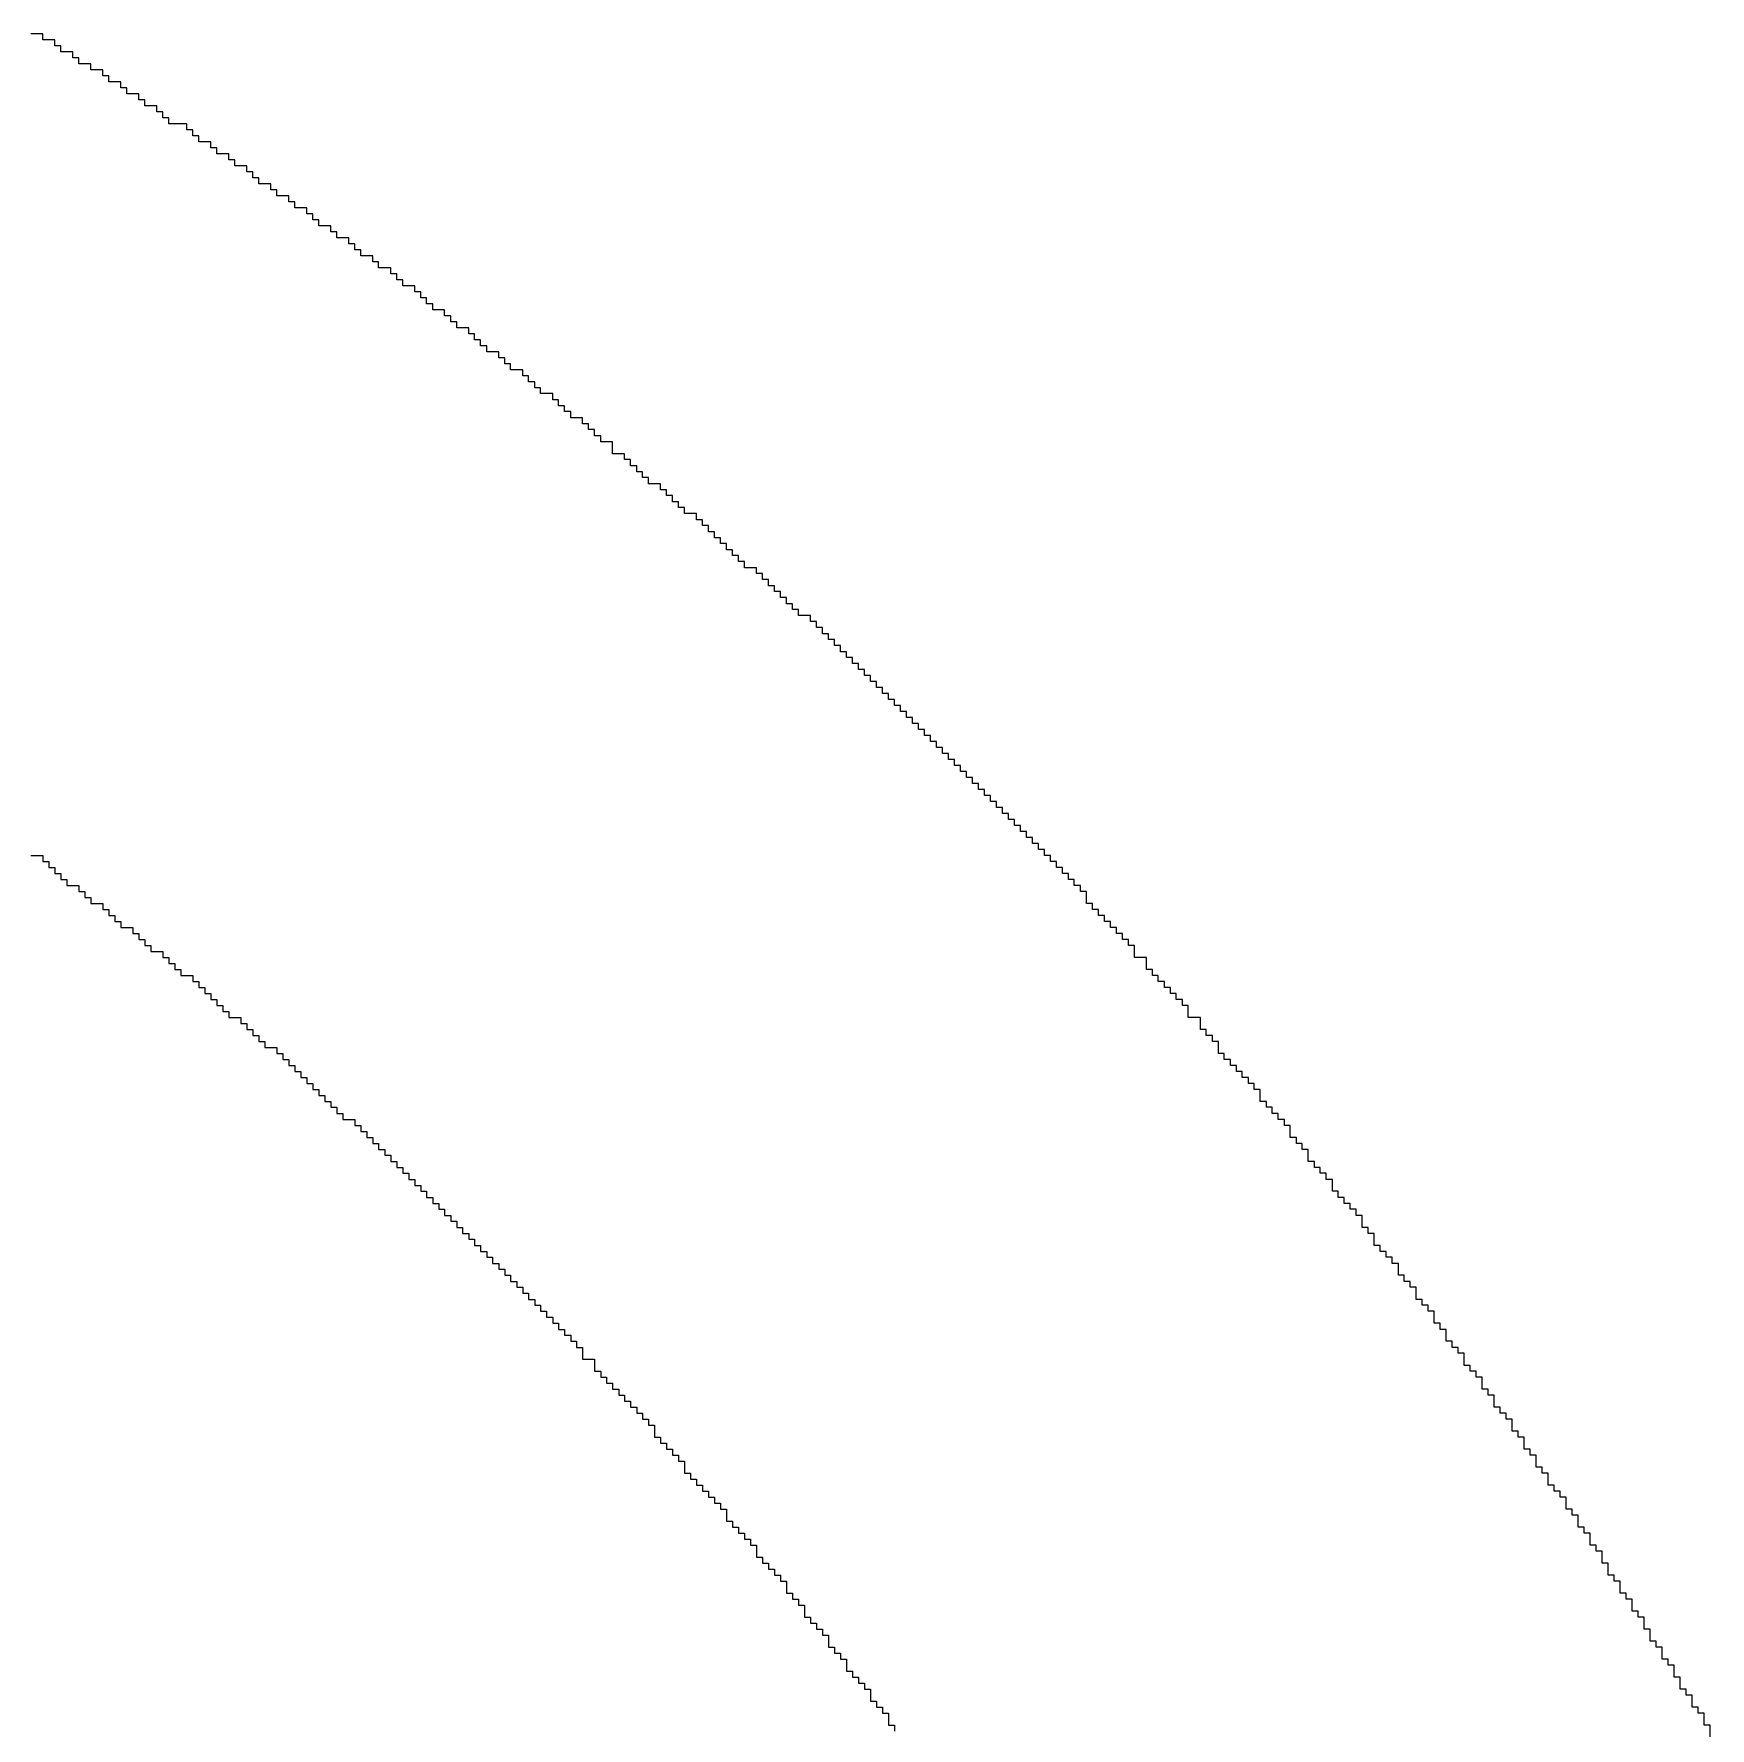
# Model space of a CAD drawing. Header units: millimetres. Extents: x -3.3 to 49.3, y -30.5 to 0.
# Drawn here: x 42.749 to 43.773, y -21.536 to -20.501 of the extents above; entities that cross this region are included whole.
import ezdxf

# ---------------------------------------------------------------- set-up
doc = ezdxf.new("R2010")
doc.units = ezdxf.units.MM
doc.layers.add('TopOverlay', color=2, linetype='Continuous')

msp = doc.modelspace()

# ---------------------------------------------------------------- linework, layer by layer
at = {"layer": 'TopOverlay'}
for p, q in [((42.7542, -20.5015), (42.7469, -20.5015)), ((42.7542, -20.5051), (42.7542, -20.5015)), ((42.7615, -20.5051), (42.7542, -20.5051)), ((42.7615, -20.5088), (42.7615, -20.5051)), ((42.7652, -20.5088), (42.7615, -20.5088)), ((42.7652, -20.5125), (42.7652, -20.5088)), ((42.7725, -20.5125), (42.7652, -20.5125)), ((42.7725, -20.5161), (42.7725, -20.5125)), ((42.7762, -20.5161), (42.7725, -20.5161)), ((42.7762, -20.5198), (42.7762, -20.5161)), ((42.7835, -20.5198), (42.7762, -20.5198)), ((42.7835, -20.5234), (42.7835, -20.5198)), ((42.7908, -20.5234), (42.7835, -20.5234)), ((42.7908, -20.5271), (42.7908, -20.5234)), ((42.7945, -20.5271), (42.7908, -20.5271)), ((42.7945, -20.5308), (42.7945, -20.5271)), ((42.8018, -20.5308), (42.7945, -20.5308)), ((42.8018, -20.5344), (42.8018, -20.5308)), ((42.8055, -20.5344), (42.8018, -20.5344)), ((42.8055, -20.5381), (42.8055, -20.5344)), ((42.8128, -20.5381), (42.8055, -20.5381)), ((42.8128, -20.5418), (42.8128, -20.5381)), ((42.8165, -20.5418), (42.8128, -20.5418)), ((42.8165, -20.5454), (42.8165, -20.5418)), ((42.8238, -20.5454), (42.8165, -20.5454)), ((42.8238, -20.5491), (42.8238, -20.5454)), ((42.8275, -20.5491), (42.8238, -20.5491)), ((42.8275, -20.5527), (42.8275, -20.5491)), ((42.8311, -20.5527), (42.8275, -20.5527)), ((42.8311, -20.5564), (42.8311, -20.5527)), ((42.8421, -20.5564), (42.8311, -20.5564)), ((42.8421, -20.5601), (42.8421, -20.5564)), ((42.8458, -20.5601), (42.8421, -20.5601)), ((42.8458, -20.5637), (42.8458, -20.5601)), ((42.8494, -20.5637), (42.8458, -20.5637)), ((42.8494, -20.5674), (42.8494, -20.5637)), ((42.8568, -20.5674), (42.8494, -20.5674)), ((42.8568, -20.5711), (42.8568, -20.5674)), ((42.8604, -20.5711), (42.8568, -20.5711)), ((42.8604, -20.5747), (42.8604, -20.5711)), ((42.8678, -20.5747), (42.8604, -20.5747)), ((42.8678, -20.5784), (42.8678, -20.5747)), ((42.8714, -20.5784), (42.8678, -20.5784)), ((42.8714, -20.5821), (42.8714, -20.5784)), ((42.8788, -20.5821), (42.8714, -20.5821)), ((42.8788, -20.5857), (42.8788, -20.5821)), ((42.8824, -20.5857), (42.8788, -20.5857)), ((42.8824, -20.5894), (42.8824, -20.5857)), ((42.8861, -20.5894), (42.8824, -20.5894)), ((42.8861, -20.593), (42.8861, -20.5894)), ((42.8934, -20.593), (42.8861, -20.593)), ((42.8934, -20.5967), (42.8934, -20.593)), ((42.8971, -20.5967), (42.8934, -20.5967)), ((42.8971, -20.6004), (42.8971, -20.5967)), ((42.9044, -20.6004), (42.8971, -20.6004)), ((42.9044, -20.604), (42.9044, -20.6004)), ((42.9081, -20.604), (42.9044, -20.604)), ((42.9081, -20.6077), (42.9081, -20.604)), ((42.9154, -20.6077), (42.9081, -20.6077)), ((42.9154, -20.6114), (42.9154, -20.6077)), ((42.919, -20.6114), (42.9154, -20.6114)), ((42.919, -20.615), (42.919, -20.6114)), ((42.9227, -20.615), (42.919, -20.615)), ((42.9227, -20.6187), (42.9227, -20.615)), ((42.93, -20.6187), (42.9227, -20.6187)), ((42.93, -20.6223), (42.93, -20.6187)), ((42.9337, -20.6223), (42.93, -20.6223)), ((42.9337, -20.626), (42.9337, -20.6223)), ((42.941, -20.626), (42.9337, -20.626)), ((42.941, -20.6297), (42.941, -20.626)), ((42.9447, -20.6297), (42.941, -20.6297)), ((42.9447, -20.6333), (42.9447, -20.6297)), ((42.9484, -20.6333), (42.9447, -20.6333)), ((42.9484, -20.637), (42.9484, -20.6333)), ((42.9557, -20.637), (42.9484, -20.637)), ((42.9557, -20.6407), (42.9557, -20.637)), ((42.9593, -20.6407), (42.9557, -20.6407)), ((42.9593, -20.6443), (42.9593, -20.6407)), ((42.9667, -20.6443), (42.9593, -20.6443)), ((42.9667, -20.648), (42.9667, -20.6443)), ((42.9703, -20.648), (42.9667, -20.648)), ((42.9703, -20.6516), (42.9703, -20.648)), ((42.974, -20.6516), (42.9703, -20.6516)), ((42.974, -20.6553), (42.974, -20.6516)), ((42.9813, -20.6553), (42.974, -20.6553)), ((42.9813, -20.659), (42.9813, -20.6553)), ((42.985, -20.659), (42.9813, -20.659)), ((42.985, -20.6626), (42.985, -20.659)), ((42.9886, -20.6626), (42.985, -20.6626)), ((42.9886, -20.6663), (42.9886, -20.6626)), ((42.9923, -20.6663), (42.9886, -20.6663)), ((42.9923, -20.67), (42.9923, -20.6663)), ((42.9996, -20.67), (42.9923, -20.67)), ((42.9996, -20.6736), (42.9996, -20.67)), ((43.0033, -20.6736), (42.9996, -20.6736)), ((43.0033, -20.6773), (43.0033, -20.6736)), ((43.007, -20.6773), (43.0033, -20.6773)), ((43.007, -20.681), (43.007, -20.6773)), ((43.0143, -20.681), (43.007, -20.681)), ((43.0143, -20.6846), (43.0143, -20.681)), ((43.0179, -20.6846), (43.0143, -20.6846)), ((43.0179, -20.6883), (43.0179, -20.6846)), ((43.0216, -20.6883), (43.0179, -20.6883)), ((43.0216, -20.6919), (43.0216, -20.6883)), ((43.0253, -20.6919), (43.0216, -20.6919)), ((43.0253, -20.6956), (43.0253, -20.6919)), ((43.0326, -20.6956), (43.0253, -20.6956)), ((43.0326, -20.6993), (43.0326, -20.6956)), ((43.0363, -20.6993), (43.0326, -20.6993)), ((43.0363, -20.7029), (43.0363, -20.6993)), ((43.0399, -20.7029), (43.0363, -20.7029)), ((43.0399, -20.7066), (43.0399, -20.7029)), ((43.0473, -20.7066), (43.0399, -20.7066)), ((43.0473, -20.7103), (43.0473, -20.7066)), ((43.0509, -20.7103), (43.0473, -20.7103)), ((43.0509, -20.7139), (43.0509, -20.7103)), ((43.0546, -20.7139), (43.0509, -20.7139)), ((43.0546, -20.7176), (43.0546, -20.7139)), ((43.0582, -20.7176), (43.0546, -20.7176)), ((43.0582, -20.7212), (43.0582, -20.7176)), ((43.0656, -20.7212), (43.0582, -20.7212)), ((43.0656, -20.7249), (43.0656, -20.7212)), ((43.0692, -20.7249), (43.0656, -20.7249)), ((43.0692, -20.7286), (43.0692, -20.7249)), ((43.0729, -20.7286), (43.0692, -20.7286)), ((43.0729, -20.7322), (43.0729, -20.7286)), ((43.0766, -20.7322), (43.0729, -20.7322)), ((43.0766, -20.7359), (43.0766, -20.7322)), ((43.0839, -20.7359), (43.0766, -20.7359)), ((43.0839, -20.7396), (43.0839, -20.7359)), ((43.0875, -20.7396), (43.0839, -20.7396)), ((43.0875, -20.7432), (43.0875, -20.7396)), ((43.0912, -20.7432), (43.0875, -20.7432)), ((43.0912, -20.7469), (43.0912, -20.7432)), ((43.0949, -20.7469), (43.0912, -20.7469)), ((43.0949, -20.7506), (43.0949, -20.7469)), ((43.1022, -20.7506), (43.0949, -20.7506)), ((43.1022, -20.7579), (43.1022, -20.7506)), ((43.1095, -20.7579), (43.1022, -20.7579)), ((43.1095, -20.7615), (43.1095, -20.7579)), ((43.1132, -20.7615), (43.1095, -20.7615)), ((43.1132, -20.7652), (43.1132, -20.7615)), ((43.1169, -20.7652), (43.1132, -20.7652)), ((43.1169, -20.7689), (43.1169, -20.7652)), ((43.1205, -20.7689), (43.1169, -20.7689)), ((43.1205, -20.7725), (43.1205, -20.7689)), ((43.1242, -20.7725), (43.1205, -20.7725)), ((43.1242, -20.7762), (43.1242, -20.7725)), ((43.1315, -20.7762), (43.1242, -20.7762)), ((43.1315, -20.7799), (43.1315, -20.7762)), ((43.1352, -20.7799), (43.1315, -20.7799)), ((43.1352, -20.7835), (43.1352, -20.7799)), ((43.1388, -20.7835), (43.1352, -20.7835)), ((43.1388, -20.7872), (43.1388, -20.7835)), ((43.1425, -20.7872), (43.1388, -20.7872)), ((43.1425, -20.7908), (43.1425, -20.7872)), ((43.1462, -20.7908), (43.1425, -20.7908)), ((43.1462, -20.7945), (43.1462, -20.7908)), ((43.1535, -20.7945), (43.1462, -20.7945)), ((43.1535, -20.7982), (43.1535, -20.7945)), ((43.1571, -20.7982), (43.1535, -20.7982)), ((43.1571, -20.8018), (43.1571, -20.7982)), ((43.1608, -20.8018), (43.1571, -20.8018)), ((43.1608, -20.8055), (43.1608, -20.8018)), ((43.1645, -20.8055), (43.1608, -20.8055)), ((43.1645, -20.8092), (43.1645, -20.8055)), ((43.1681, -20.8092), (43.1645, -20.8092)), ((43.1681, -20.8128), (43.1681, -20.8092)), ((43.1718, -20.8128), (43.1681, -20.8128)), ((43.1718, -20.8165), (43.1718, -20.8128)), ((43.1755, -20.8165), (43.1718, -20.8165)), ((43.1755, -20.8201), (43.1755, -20.8165)), ((43.1791, -20.8201), (43.1755, -20.8201)), ((43.1791, -20.8238), (43.1791, -20.8201)), ((43.1828, -20.8238), (43.1791, -20.8238)), ((43.1828, -20.8275), (43.1828, -20.8238)), ((43.1901, -20.8275), (43.1828, -20.8275)), ((43.1901, -20.8311), (43.1901, -20.8275)), ((43.1938, -20.8311), (43.1901, -20.8311)), ((43.1938, -20.8348), (43.1938, -20.8311)), ((43.1974, -20.8348), (43.1938, -20.8348)), ((43.1974, -20.8385), (43.1974, -20.8348)), ((43.2011, -20.8385), (43.1974, -20.8385)), ((43.2011, -20.8421), (43.2011, -20.8385)), ((43.2048, -20.8421), (43.2011, -20.8421)), ((43.2048, -20.8458), (43.2048, -20.8421)), ((43.2084, -20.8458), (43.2048, -20.8458)), ((43.2084, -20.8495), (43.2084, -20.8458)), ((43.2121, -20.8495), (43.2084, -20.8495)), ((43.2121, -20.8531), (43.2121, -20.8495)), ((43.2158, -20.8531), (43.2121, -20.8531)), ((43.2158, -20.8568), (43.2158, -20.8531)), ((43.2231, -20.8568), (43.2158, -20.8568)), ((43.2231, -20.8604), (43.2231, -20.8568)), ((43.2267, -20.8604), (43.2231, -20.8604)), ((43.2267, -20.8641), (43.2267, -20.8604)), ((43.2304, -20.8641), (43.2267, -20.8641)), ((43.2304, -20.8678), (43.2304, -20.8641)), ((43.2341, -20.8678), (43.2304, -20.8678)), ((43.2341, -20.8714), (43.2341, -20.8678)), ((43.2377, -20.8714), (43.2341, -20.8714)), ((43.2377, -20.8751), (43.2377, -20.8714)), ((43.2414, -20.8751), (43.2377, -20.8751)), ((43.2414, -20.8788), (43.2414, -20.8751)), ((43.2451, -20.8788), (43.2414, -20.8788)), ((43.2451, -20.8824), (43.2451, -20.8788)), ((43.2487, -20.8824), (43.2451, -20.8824)), ((43.2487, -20.8861), (43.2487, -20.8824)), ((43.2524, -20.8861), (43.2487, -20.8861)), ((43.2524, -20.8897), (43.2524, -20.8861)), ((43.256, -20.8897), (43.2524, -20.8897)), ((43.256, -20.8934), (43.256, -20.8897)), ((43.2597, -20.8934), (43.256, -20.8934)), ((43.2597, -20.8971), (43.2597, -20.8934)), ((43.2634, -20.8971), (43.2597, -20.8971)), ((43.2634, -20.9007), (43.2634, -20.8971)), ((43.267, -20.9007), (43.2634, -20.9007)), ((43.267, -20.9044), (43.267, -20.9007)), ((43.2707, -20.9044), (43.267, -20.9044)), ((43.2707, -20.9081), (43.2707, -20.9044)), ((43.2744, -20.9081), (43.2707, -20.9081)), ((43.2744, -20.9117), (43.2744, -20.9081)), ((43.278, -20.9117), (43.2744, -20.9117)), ((43.278, -20.9154), (43.278, -20.9117)), ((43.2817, -20.9154), (43.278, -20.9154)), ((43.2817, -20.919), (43.2817, -20.9154)), ((43.2853, -20.919), (43.2817, -20.919)), ((43.2853, -20.9227), (43.2853, -20.919)), ((43.289, -20.9227), (43.2853, -20.9227)), ((43.289, -20.9264), (43.289, -20.9227)), ((43.2927, -20.9264), (43.289, -20.9264)), ((43.2927, -20.93), (43.2927, -20.9264)), ((43.2963, -20.93), (43.2927, -20.93)), ((43.2963, -20.9337), (43.2963, -20.93)), ((43.3, -20.9337), (43.2963, -20.9337)), ((43.3, -20.9374), (43.3, -20.9337)), ((43.3037, -20.9374), (43.3, -20.9374)), ((43.3037, -20.941), (43.3037, -20.9374)), ((43.3073, -20.941), (43.3037, -20.941)), ((43.3073, -20.9447), (43.3073, -20.941)), ((43.311, -20.9447), (43.3073, -20.9447)), ((43.311, -20.9484), (43.311, -20.9447)), ((43.3147, -20.9484), (43.311, -20.9484)), ((43.3147, -20.952), (43.3147, -20.9484)), ((43.3183, -20.952), (43.3147, -20.952)), ((43.3183, -20.9557), (43.3183, -20.952)), ((43.322, -20.9557), (43.3183, -20.9557)), ((43.322, -20.9593), (43.322, -20.9557)), ((43.3256, -20.9593), (43.322, -20.9593)), ((43.3256, -20.963), (43.3256, -20.9593)), ((43.3293, -20.963), (43.3256, -20.963)), ((43.3293, -20.9667), (43.3293, -20.963)), ((43.333, -20.9667), (43.3293, -20.9667)), ((43.333, -20.9703), (43.333, -20.9667)), ((43.3366, -20.9703), (43.333, -20.9703)), ((43.3366, -20.974), (43.3366, -20.9703)), ((43.3403, -20.974), (43.3366, -20.974)), ((43.3403, -20.9777), (43.3403, -20.974)), ((43.344, -20.9777), (43.3403, -20.9777)), ((43.344, -20.9813), (43.344, -20.9777)), ((43.3476, -20.9813), (43.344, -20.9813)), ((43.3476, -20.985), (43.3476, -20.9813)), ((43.3513, -20.985), (43.3476, -20.985)), ((43.3513, -20.9886), (43.3513, -20.985)), ((43.3549, -20.9886), (43.3513, -20.9886)), ((43.3549, -20.9923), (43.3549, -20.9886)), ((43.3586, -20.9923), (43.3549, -20.9923)), ((43.3586, -20.996), (43.3586, -20.9923)), ((43.3623, -20.996), (43.3586, -20.996)), ((43.3623, -20.9996), (43.3623, -20.996)), ((42.7469, -21.0033), (42.7542, -21.0033)), ((42.7542, -21.0033), (42.7542, -21.007)), ((43.3659, -20.9996), (43.3623, -20.9996)), ((43.3659, -21.0033), (43.3659, -20.9996)), ((43.3696, -21.0033), (43.3659, -21.0033)), ((43.3696, -21.007), (43.3696, -21.0033)), ((42.7542, -21.007), (42.7579, -21.007)), ((42.7579, -21.007), (42.7579, -21.0106)), ((42.7579, -21.0106), (42.7615, -21.0106)), ((42.7615, -21.0106), (42.7615, -21.0143)), ((42.7615, -21.0143), (42.7652, -21.0143)), ((42.7652, -21.0143), (42.7652, -21.0179)), ((43.3733, -21.007), (43.3696, -21.007)), ((43.3733, -21.0106), (43.3733, -21.007)), ((43.3769, -21.0106), (43.3733, -21.0106)), ((43.3769, -21.0143), (43.3769, -21.0106)), ((43.3806, -21.0143), (43.3769, -21.0143)), ((43.3806, -21.0179), (43.3806, -21.0143)), ((42.7652, -21.0179), (42.7689, -21.0179)), ((42.7689, -21.0179), (42.7689, -21.0216)), ((42.7689, -21.0216), (42.7762, -21.0216)), ((42.7762, -21.0216), (42.7762, -21.0253)), ((42.7762, -21.0253), (42.7799, -21.0253)), ((42.7799, -21.0253), (42.7799, -21.0289)), ((43.3842, -21.0179), (43.3806, -21.0179)), ((43.3842, -21.0216), (43.3842, -21.0179)), ((43.3879, -21.0216), (43.3842, -21.0216)), ((43.3879, -21.0253), (43.3879, -21.0216)), ((43.3916, -21.0253), (43.3879, -21.0253)), ((43.3916, -21.0326), (43.3916, -21.0253)), ((42.7799, -21.0289), (42.7835, -21.0289)), ((42.7835, -21.0289), (42.7835, -21.0326)), ((42.7835, -21.0326), (42.7908, -21.0326)), ((42.7908, -21.0326), (42.7908, -21.0363)), ((42.7908, -21.0363), (42.7945, -21.0363)), ((42.7945, -21.0363), (42.7945, -21.0399)), ((43.3952, -21.0326), (43.3916, -21.0326)), ((43.3952, -21.0363), (43.3952, -21.0326)), ((43.3989, -21.0363), (43.3952, -21.0363)), ((43.3989, -21.0399), (43.3989, -21.0363)), ((42.7945, -21.0399), (42.7982, -21.0399)), ((42.7982, -21.0399), (42.7982, -21.0436)), ((42.7982, -21.0436), (42.8018, -21.0436)), ((42.8018, -21.0436), (42.8018, -21.0473)), ((42.8018, -21.0473), (42.8092, -21.0473)), ((42.8092, -21.0473), (42.8092, -21.0509)), ((43.4026, -21.0399), (43.3989, -21.0399)), ((43.4026, -21.0436), (43.4026, -21.0399)), ((43.4062, -21.0436), (43.4026, -21.0436)), ((43.4062, -21.0473), (43.4062, -21.0436)), ((43.4099, -21.0473), (43.4062, -21.0473)), ((43.4099, -21.0509), (43.4099, -21.0473)), ((42.8092, -21.0509), (42.8128, -21.0509)), ((42.8128, -21.0509), (42.8128, -21.0546)), ((42.8128, -21.0546), (42.8165, -21.0546)), ((42.8165, -21.0546), (42.8165, -21.0582)), ((43.4136, -21.0509), (43.4099, -21.0509)), ((43.4136, -21.0546), (43.4136, -21.0509)), ((43.4172, -21.0546), (43.4136, -21.0546)), ((43.4172, -21.0582), (43.4172, -21.0546)), ((42.8165, -21.0582), (42.8201, -21.0582)), ((42.8201, -21.0582), (42.8201, -21.0619)), ((42.8201, -21.0619), (42.8275, -21.0619)), ((42.8275, -21.0619), (42.8275, -21.0656)), ((42.8275, -21.0656), (42.8311, -21.0656)), ((42.8311, -21.0656), (42.8311, -21.0692)), ((43.4209, -21.0582), (43.4172, -21.0582)), ((43.4209, -21.0656), (43.4209, -21.0582)), ((43.4282, -21.0656), (43.4209, -21.0656)), ((43.4282, -21.0729), (43.4282, -21.0656)), ((42.8311, -21.0692), (42.8348, -21.0692)), ((42.8348, -21.0692), (42.8348, -21.0729)), ((42.8348, -21.0729), (42.8385, -21.0729)), ((42.8385, -21.0729), (42.8385, -21.0766)), ((42.8385, -21.0766), (42.8458, -21.0766)), ((42.8458, -21.0766), (42.8458, -21.0802)), ((43.4319, -21.0729), (43.4282, -21.0729)), ((43.4319, -21.0766), (43.4319, -21.0729)), ((43.4355, -21.0766), (43.4319, -21.0766)), ((43.4355, -21.0802), (43.4355, -21.0766)), ((42.8458, -21.0802), (42.8494, -21.0802)), ((42.8494, -21.0802), (42.8494, -21.0839)), ((42.8494, -21.0839), (42.8531, -21.0839)), ((42.8531, -21.0839), (42.8531, -21.0875)), ((42.8531, -21.0875), (42.8568, -21.0875)), ((42.8568, -21.0875), (42.8568, -21.0912)), ((43.4392, -21.0802), (43.4355, -21.0802)), ((43.4392, -21.0839), (43.4392, -21.0802)), ((43.4429, -21.0839), (43.4392, -21.0839)), ((43.4429, -21.0875), (43.4429, -21.0839)), ((43.4465, -21.0875), (43.4429, -21.0875)), ((43.4465, -21.0912), (43.4465, -21.0875)), ((42.8568, -21.0912), (42.8604, -21.0912)), ((42.8604, -21.0912), (42.8604, -21.0949)), ((42.8604, -21.0949), (42.8641, -21.0949)), ((42.8641, -21.0949), (42.8641, -21.0985)), ((42.8641, -21.0985), (42.8678, -21.0985)), ((42.8678, -21.0985), (42.8678, -21.1022)), ((43.4502, -21.0912), (43.4465, -21.0912)), ((43.4502, -21.0949), (43.4502, -21.0912)), ((43.4538, -21.0949), (43.4502, -21.0949)), ((43.4538, -21.1022), (43.4538, -21.0949)), ((42.8678, -21.1022), (42.8751, -21.1022)), ((42.8751, -21.1022), (42.8751, -21.1059)), ((42.8751, -21.1059), (42.8788, -21.1059)), ((42.8788, -21.1059), (42.8788, -21.1095)), ((42.8788, -21.1095), (42.8824, -21.1095)), ((42.8824, -21.1095), (42.8824, -21.1132)), ((43.4612, -21.1022), (43.4538, -21.1022)), ((43.4612, -21.1095), (43.4612, -21.1022)), ((43.4648, -21.1095), (43.4612, -21.1095)), ((43.4648, -21.1132), (43.4648, -21.1095)), ((42.8824, -21.1132), (42.8861, -21.1132)), ((42.8861, -21.1132), (42.8861, -21.1169)), ((42.8861, -21.1169), (42.8897, -21.1169)), ((42.8897, -21.1169), (42.8897, -21.1205)), ((43.4685, -21.1132), (43.4648, -21.1132)), ((43.4685, -21.1169), (43.4685, -21.1132)), ((43.4722, -21.1169), (43.4685, -21.1169)), ((43.4722, -21.1242), (43.4722, -21.1169)), ((42.8897, -21.1205), (42.8971, -21.1205)), ((42.8971, -21.1205), (42.8971, -21.1242)), ((42.8971, -21.1242), (42.9007, -21.1242)), ((42.9007, -21.1242), (42.9007, -21.1278)), ((42.9007, -21.1278), (42.9044, -21.1278)), ((42.9044, -21.1278), (42.9044, -21.1315)), ((43.4758, -21.1242), (43.4722, -21.1242)), ((43.4758, -21.1278), (43.4758, -21.1242)), ((43.4795, -21.1278), (43.4758, -21.1278)), ((43.4795, -21.1315), (43.4795, -21.1278)), ((42.9044, -21.1315), (42.9081, -21.1315)), ((42.9081, -21.1315), (42.9081, -21.1352)), ((42.9081, -21.1352), (42.9117, -21.1352)), ((42.9117, -21.1352), (42.9117, -21.1388)), ((42.9117, -21.1388), (42.9154, -21.1388)), ((42.9154, -21.1388), (42.9154, -21.1425)), ((43.4832, -21.1315), (43.4795, -21.1315)), ((43.4832, -21.1352), (43.4832, -21.1315)), ((43.4868, -21.1352), (43.4832, -21.1352)), ((43.4868, -21.1388), (43.4868, -21.1352)), ((43.4905, -21.1388), (43.4868, -21.1388)), ((43.4905, -21.1425), (43.4905, -21.1388)), ((42.9154, -21.1425), (42.919, -21.1425)), ((42.919, -21.1425), (42.919, -21.1462)), ((42.919, -21.1462), (42.9227, -21.1462)), ((42.9227, -21.1462), (42.9227, -21.1498)), ((42.9227, -21.1498), (42.9264, -21.1498)), ((42.9264, -21.1498), (42.9264, -21.1535)), ((43.4941, -21.1425), (43.4905, -21.1425)), ((43.4941, -21.1462), (43.4941, -21.1425)), ((43.4978, -21.1462), (43.4941, -21.1462)), ((43.4978, -21.1535), (43.4978, -21.1462)), ((42.9264, -21.1535), (42.93, -21.1535)), ((42.93, -21.1535), (42.93, -21.1571)), ((42.93, -21.1571), (42.9337, -21.1571)), ((42.9337, -21.1571), (42.9337, -21.1608)), ((42.9337, -21.1608), (42.9374, -21.1608)), ((42.9374, -21.1608), (42.9374, -21.1645)), ((43.5015, -21.1535), (43.4978, -21.1535)), ((43.5015, -21.1571), (43.5015, -21.1535)), ((43.5051, -21.1571), (43.5015, -21.1571)), ((43.5051, -21.1608), (43.5051, -21.1571)), ((43.5088, -21.1608), (43.5051, -21.1608)), ((43.5088, -21.1645), (43.5088, -21.1608)), ((42.9374, -21.1645), (42.9447, -21.1645)), ((42.9447, -21.1645), (42.9447, -21.1681)), ((42.9447, -21.1681), (42.9484, -21.1681)), ((42.9484, -21.1681), (42.9484, -21.1718)), ((42.9484, -21.1718), (42.952, -21.1718)), ((42.952, -21.1718), (42.952, -21.1755)), ((43.5125, -21.1645), (43.5088, -21.1645)), ((43.5125, -21.1681), (43.5125, -21.1645)), ((43.5161, -21.1681), (43.5125, -21.1681)), ((43.5161, -21.1755), (43.5161, -21.1681)), ((42.952, -21.1755), (42.9557, -21.1755)), ((42.9557, -21.1755), (42.9557, -21.1791)), ((42.9557, -21.1791), (42.9593, -21.1791)), ((42.9593, -21.1791), (42.9593, -21.1828)), ((43.5198, -21.1755), (43.5161, -21.1755)), ((43.5198, -21.1791), (43.5198, -21.1755)), ((43.5234, -21.1791), (43.5198, -21.1791)), ((43.5234, -21.1828), (43.5234, -21.1791)), ((42.9593, -21.1828), (42.963, -21.1828)), ((42.963, -21.1828), (42.963, -21.1864)), ((42.963, -21.1864), (42.9667, -21.1864)), ((42.9667, -21.1864), (42.9667, -21.1901)), ((42.9667, -21.1901), (42.9703, -21.1901)), ((42.9703, -21.1901), (42.9703, -21.1938)), ((43.5271, -21.1828), (43.5234, -21.1828)), ((43.5271, -21.1901), (43.5271, -21.1828)), ((43.5308, -21.1901), (43.5271, -21.1901)), ((43.5308, -21.1938), (43.5308, -21.1901)), ((42.9703, -21.1938), (42.974, -21.1938)), ((42.974, -21.1938), (42.974, -21.1974)), ((42.974, -21.1974), (42.9777, -21.1974)), ((42.9777, -21.1974), (42.9777, -21.2011)), ((42.9777, -21.2011), (42.9813, -21.2011)), ((42.9813, -21.2011), (42.9813, -21.2048)), ((43.5344, -21.1938), (43.5308, -21.1938)), ((43.5344, -21.1974), (43.5344, -21.1938)), ((43.5381, -21.1974), (43.5344, -21.1974)), ((43.5381, -21.2011), (43.5381, -21.1974)), ((43.5418, -21.2011), (43.5381, -21.2011)), ((43.5418, -21.2084), (43.5418, -21.2011)), ((42.9813, -21.2048), (42.985, -21.2048)), ((42.985, -21.2048), (42.985, -21.2084)), ((42.985, -21.2084), (42.9886, -21.2084)), ((42.9886, -21.2084), (42.9886, -21.2121)), ((42.9886, -21.2121), (42.9923, -21.2121)), ((42.9923, -21.2121), (42.9923, -21.2158)), ((43.5454, -21.2084), (43.5418, -21.2084)), ((43.5454, -21.2121), (43.5454, -21.2084)), ((43.5491, -21.2121), (43.5454, -21.2121)), ((43.5491, -21.2158), (43.5491, -21.2121)), ((42.9923, -21.2158), (42.996, -21.2158)), ((42.996, -21.2158), (42.996, -21.2194)), ((42.996, -21.2194), (42.9996, -21.2194)), ((42.9996, -21.2194), (42.9996, -21.2231)), ((42.9996, -21.2231), (43.0033, -21.2231)), ((43.0033, -21.2231), (43.0033, -21.2267)), ((43.5527, -21.2158), (43.5491, -21.2158)), ((43.5527, -21.2194), (43.5527, -21.2158)), ((43.5564, -21.2194), (43.5527, -21.2194)), ((43.5564, -21.2231), (43.5564, -21.2194)), ((43.5601, -21.2231), (43.5564, -21.2231)), ((43.5601, -21.2304), (43.5601, -21.2231)), ((43.0033, -21.2267), (43.007, -21.2267)), ((43.007, -21.2267), (43.007, -21.2304)), ((43.007, -21.2304), (43.0106, -21.2304)), ((43.0106, -21.2304), (43.0106, -21.2341)), ((43.5637, -21.2304), (43.5601, -21.2304)), ((43.5637, -21.2341), (43.5637, -21.2304)), ((43.0106, -21.2341), (43.0143, -21.2341)), ((43.0143, -21.2341), (43.0143, -21.2377)), ((43.0143, -21.2377), (43.0179, -21.2377)), ((43.0179, -21.2377), (43.0179, -21.2414)), ((43.0179, -21.2414), (43.0216, -21.2414)), ((43.0216, -21.2414), (43.0216, -21.2451)), ((43.5674, -21.2341), (43.5637, -21.2341)), ((43.5674, -21.2414), (43.5674, -21.2341)), ((43.5711, -21.2414), (43.5674, -21.2414)), ((43.5711, -21.2451), (43.5711, -21.2414)), ((43.0216, -21.2451), (43.0253, -21.2451)), ((43.0253, -21.2451), (43.0253, -21.2487)), ((43.0253, -21.2487), (43.0289, -21.2487)), ((43.0289, -21.2487), (43.0289, -21.2524)), ((43.0289, -21.2524), (43.0326, -21.2524)), ((43.0326, -21.2524), (43.0326, -21.256)), ((43.5747, -21.2451), (43.5711, -21.2451)), ((43.5747, -21.2487), (43.5747, -21.2451)), ((43.5784, -21.2487), (43.5747, -21.2487)), ((43.5784, -21.2524), (43.5784, -21.2487)), ((43.5821, -21.2524), (43.5784, -21.2524)), ((43.5821, -21.2597), (43.5821, -21.2524)), ((43.0326, -21.256), (43.0363, -21.256)), ((43.0363, -21.256), (43.0363, -21.2597)), ((43.0363, -21.2597), (43.0399, -21.2597)), ((43.0399, -21.2597), (43.0399, -21.2634)), ((43.0399, -21.2634), (43.0436, -21.2634)), ((43.0436, -21.2634), (43.0436, -21.267)), ((43.5857, -21.2597), (43.5821, -21.2597)), ((43.5857, -21.2634), (43.5857, -21.2597)), ((43.5894, -21.2634), (43.5857, -21.2634)), ((43.5894, -21.267), (43.5894, -21.2634)), ((43.0436, -21.267), (43.0473, -21.267)), ((43.0473, -21.267), (43.0473, -21.2707)), ((43.0473, -21.2707), (43.0509, -21.2707)), ((43.0509, -21.2707), (43.0509, -21.2744)), ((43.0509, -21.2744), (43.0546, -21.2744)), ((43.0546, -21.2744), (43.0546, -21.278)), ((43.593, -21.267), (43.5894, -21.267)), ((43.593, -21.2744), (43.593, -21.267)), ((43.5967, -21.2744), (43.593, -21.2744)), ((43.5967, -21.278), (43.5967, -21.2744)), ((43.0546, -21.278), (43.0582, -21.278)), ((43.0582, -21.278), (43.0582, -21.2817)), ((43.0582, -21.2817), (43.0619, -21.2817)), ((43.0619, -21.2817), (43.0619, -21.2853)), ((43.0619, -21.2853), (43.0656, -21.2853)), ((43.0656, -21.2853), (43.0656, -21.289)), ((43.6004, -21.278), (43.5967, -21.278)), ((43.6004, -21.2817), (43.6004, -21.278)), ((43.604, -21.2817), (43.6004, -21.2817)), ((43.604, -21.289), (43.604, -21.2817)), ((43.0656, -21.289), (43.0692, -21.289)), ((43.0692, -21.289), (43.0692, -21.2927)), ((43.0692, -21.2927), (43.0729, -21.2927)), ((43.0729, -21.2927), (43.0729, -21.2963)), ((43.6077, -21.289), (43.604, -21.289)), ((43.6077, -21.2927), (43.6077, -21.289)), ((43.6114, -21.2927), (43.6077, -21.2927)), ((43.6114, -21.3), (43.6114, -21.2927)), ((43.0729, -21.2963), (43.0766, -21.2963)), ((43.0766, -21.2963), (43.0766, -21.3)), ((43.0766, -21.3), (43.0802, -21.3)), ((43.0802, -21.3), (43.0802, -21.3037)), ((43.0802, -21.3037), (43.0839, -21.3037)), ((43.0839, -21.3037), (43.0839, -21.311)), ((43.615, -21.3), (43.6114, -21.3)), ((43.615, -21.3037), (43.615, -21.3)), ((43.6187, -21.3037), (43.615, -21.3037)), ((43.6187, -21.3073), (43.6187, -21.3037)), ((43.0839, -21.311), (43.0912, -21.311)), ((43.0912, -21.311), (43.0912, -21.3183)), ((43.6223, -21.3073), (43.6187, -21.3073)), ((43.6223, -21.3147), (43.6223, -21.3073)), ((43.626, -21.3147), (43.6223, -21.3147)), ((43.626, -21.3183), (43.626, -21.3147)), ((43.0912, -21.3183), (43.0949, -21.3183)), ((43.0949, -21.3183), (43.0949, -21.322)), ((43.0949, -21.322), (43.0985, -21.322)), ((43.0985, -21.322), (43.0985, -21.3256)), ((43.0985, -21.3256), (43.1022, -21.3256)), ((43.1022, -21.3256), (43.1022, -21.3293)), ((43.6297, -21.3183), (43.626, -21.3183)), ((43.6297, -21.322), (43.6297, -21.3183)), ((43.6333, -21.322), (43.6297, -21.322)), ((43.6333, -21.3293), (43.6333, -21.322)), ((43.1022, -21.3293), (43.1059, -21.3293)), ((43.1059, -21.3293), (43.1059, -21.333)), ((43.1059, -21.333), (43.1095, -21.333)), ((43.1095, -21.333), (43.1095, -21.3366)), ((43.1095, -21.3366), (43.1132, -21.3366)), ((43.1132, -21.3366), (43.1132, -21.3403)), ((43.637, -21.3293), (43.6333, -21.3293)), ((43.637, -21.333), (43.637, -21.3293)), ((43.6407, -21.333), (43.637, -21.333)), ((43.6407, -21.3403), (43.6407, -21.333)), ((43.1132, -21.3403), (43.1169, -21.3403)), ((43.1169, -21.3403), (43.1169, -21.344)), ((43.1169, -21.344), (43.1205, -21.344)), ((43.1205, -21.344), (43.1205, -21.3476)), ((43.1205, -21.3476), (43.1242, -21.3476)), ((43.1242, -21.3476), (43.1242, -21.3513)), ((43.6443, -21.3403), (43.6407, -21.3403)), ((43.6443, -21.344), (43.6443, -21.3403)), ((43.648, -21.344), (43.6443, -21.344)), ((43.648, -21.3476), (43.648, -21.344)), ((43.6516, -21.3476), (43.648, -21.3476)), ((43.6516, -21.3549), (43.6516, -21.3476)), ((43.1242, -21.3513), (43.1278, -21.3513)), ((43.1278, -21.3513), (43.1278, -21.3586)), ((43.6553, -21.3549), (43.6516, -21.3549)), ((43.6553, -21.3586), (43.6553, -21.3549)), ((43.1278, -21.3586), (43.1315, -21.3586)), ((43.1315, -21.3586), (43.1315, -21.3623)), ((43.1315, -21.3623), (43.1352, -21.3623)), ((43.1352, -21.3623), (43.1352, -21.3659)), ((43.1352, -21.3659), (43.1388, -21.3659)), ((43.1388, -21.3659), (43.1388, -21.3696)), ((43.659, -21.3586), (43.6553, -21.3586)), ((43.659, -21.3659), (43.659, -21.3586)), ((43.6626, -21.3659), (43.659, -21.3659)), ((43.6626, -21.3696), (43.6626, -21.3659)), ((43.1388, -21.3696), (43.1425, -21.3696)), ((43.1425, -21.3696), (43.1425, -21.3733)), ((43.1425, -21.3733), (43.1462, -21.3733)), ((43.1462, -21.3733), (43.1462, -21.3806)), ((43.6663, -21.3696), (43.6626, -21.3696)), ((43.6663, -21.3769), (43.6663, -21.3696)), ((43.67, -21.3769), (43.6663, -21.3769)), ((43.67, -21.3806), (43.67, -21.3769)), ((43.1462, -21.3806), (43.1498, -21.3806)), ((43.1498, -21.3806), (43.1498, -21.3842)), ((43.1498, -21.3842), (43.1535, -21.3842)), ((43.1535, -21.3842), (43.1535, -21.3879)), ((43.1535, -21.3879), (43.1571, -21.3879)), ((43.1571, -21.3879), (43.1571, -21.3916)), ((43.6736, -21.3806), (43.67, -21.3806)), ((43.6736, -21.3879), (43.6736, -21.3806)), ((43.6773, -21.3879), (43.6736, -21.3879)), ((43.6773, -21.3916), (43.6773, -21.3879)), ((43.1571, -21.3916), (43.1608, -21.3916)), ((43.1608, -21.3916), (43.1608, -21.3952)), ((43.1608, -21.3952), (43.1645, -21.3952)), ((43.1645, -21.3952), (43.1645, -21.3989)), ((43.1645, -21.3989), (43.1681, -21.3989)), ((43.1681, -21.3989), (43.1681, -21.4026)), ((43.681, -21.3916), (43.6773, -21.3916)), ((43.681, -21.3952), (43.681, -21.3916)), ((43.6846, -21.3952), (43.681, -21.3952)), ((43.6846, -21.4026), (43.6846, -21.3952)), ((43.1681, -21.4026), (43.1718, -21.4026)), ((43.1718, -21.4026), (43.1718, -21.4099)), ((43.1718, -21.4099), (43.1755, -21.4099)), ((43.1755, -21.4099), (43.1755, -21.4136)), ((43.6883, -21.4026), (43.6846, -21.4026)), ((43.6883, -21.4062), (43.6883, -21.4026)), ((43.6919, -21.4062), (43.6883, -21.4062)), ((43.6919, -21.4136), (43.6919, -21.4062)), ((43.1755, -21.4136), (43.1791, -21.4136)), ((43.1791, -21.4136), (43.1791, -21.4172)), ((43.1791, -21.4172), (43.1828, -21.4172)), ((43.1828, -21.4172), (43.1828, -21.4209)), ((43.6956, -21.4136), (43.6919, -21.4136)), ((43.6956, -21.4172), (43.6956, -21.4136)), ((43.6993, -21.4172), (43.6956, -21.4172)), ((43.6993, -21.4245), (43.6993, -21.4172)), ((43.1828, -21.4209), (43.1864, -21.4209)), ((43.1864, -21.4209), (43.1864, -21.4245)), ((43.1864, -21.4245), (43.1901, -21.4245)), ((43.1901, -21.4245), (43.1901, -21.4319)), ((43.7029, -21.4245), (43.6993, -21.4245)), ((43.7029, -21.4282), (43.7029, -21.4245)), ((43.7066, -21.4282), (43.7029, -21.4282)), ((43.7066, -21.4355), (43.7066, -21.4282)), ((43.1901, -21.4319), (43.1938, -21.4319)), ((43.1938, -21.4319), (43.1938, -21.4355)), ((43.1938, -21.4355), (43.1974, -21.4355)), ((43.1974, -21.4355), (43.1974, -21.4392)), ((43.1974, -21.4392), (43.2011, -21.4392)), ((43.2011, -21.4392), (43.2011, -21.4429)), ((43.7103, -21.4355), (43.7066, -21.4355)), ((43.7103, -21.4429), (43.7103, -21.4355)), ((43.2011, -21.4429), (43.2048, -21.4429)), ((43.2048, -21.4429), (43.2048, -21.4465)), ((43.2048, -21.4465), (43.2084, -21.4465)), ((43.2084, -21.4465), (43.2084, -21.4538)), ((43.7139, -21.4429), (43.7103, -21.4429)), ((43.7139, -21.4465), (43.7139, -21.4429)), ((43.7176, -21.4465), (43.7139, -21.4465)), ((43.7176, -21.4538), (43.7176, -21.4465)), ((43.2084, -21.4538), (43.2121, -21.4538)), ((43.2121, -21.4538), (43.2121, -21.4575)), ((43.2121, -21.4575), (43.2158, -21.4575)), ((43.2158, -21.4575), (43.2158, -21.4612)), ((43.2158, -21.4612), (43.2194, -21.4612)), ((43.2194, -21.4612), (43.2194, -21.4685)), ((43.7212, -21.4538), (43.7176, -21.4538)), ((43.7212, -21.4575), (43.7212, -21.4538)), ((43.7249, -21.4575), (43.7212, -21.4575)), ((43.7249, -21.4648), (43.7249, -21.4575)), ((43.2194, -21.4685), (43.2231, -21.4685)), ((43.2231, -21.4685), (43.2231, -21.4722)), ((43.7286, -21.4648), (43.7249, -21.4648)), ((43.7286, -21.4685), (43.7286, -21.4648)), ((43.7322, -21.4685), (43.7286, -21.4685)), ((43.7322, -21.4758), (43.7322, -21.4685)), ((43.2231, -21.4722), (43.2267, -21.4722)), ((43.2267, -21.4722), (43.2267, -21.4758)), ((43.2267, -21.4758), (43.2304, -21.4758)), ((43.2304, -21.4758), (43.2304, -21.4795)), ((43.2304, -21.4795), (43.2341, -21.4795)), ((43.2341, -21.4795), (43.2341, -21.4868)), ((43.7359, -21.4758), (43.7322, -21.4758)), ((43.7359, -21.4831), (43.7359, -21.4758)), ((43.2341, -21.4868), (43.2377, -21.4868)), ((43.2377, -21.4868), (43.2377, -21.4905)), ((43.2377, -21.4905), (43.2414, -21.4905)), ((43.2414, -21.4905), (43.2414, -21.4941)), ((43.7396, -21.4831), (43.7359, -21.4831)), ((43.7396, -21.4868), (43.7396, -21.4831)), ((43.7432, -21.4868), (43.7396, -21.4868)), ((43.7432, -21.4941), (43.7432, -21.4868)), ((43.2414, -21.4941), (43.2451, -21.4941)), ((43.2451, -21.4941), (43.2451, -21.5015)), ((43.2451, -21.5015), (43.2487, -21.5015)), ((43.2487, -21.5015), (43.2487, -21.5051)), ((43.7469, -21.4941), (43.7432, -21.4941)), ((43.7469, -21.4978), (43.7469, -21.4941)), ((43.7506, -21.4978), (43.7469, -21.4978)), ((43.7506, -21.5051), (43.7506, -21.4978)), ((43.2487, -21.5051), (43.2524, -21.5051)), ((43.2524, -21.5051), (43.2524, -21.5088)), ((43.2524, -21.5088), (43.256, -21.5088)), ((43.256, -21.5088), (43.256, -21.5125)), ((43.256, -21.5125), (43.2597, -21.5125)), ((43.2597, -21.5125), (43.2597, -21.5198)), ((43.7542, -21.5051), (43.7506, -21.5051)), ((43.7542, -21.5125), (43.7542, -21.5051)), ((43.7579, -21.5125), (43.7542, -21.5125)), ((43.7579, -21.5161), (43.7579, -21.5125)), ((43.2597, -21.5198), (43.2634, -21.5198)), ((43.2634, -21.5198), (43.2634, -21.5234)), ((43.2634, -21.5234), (43.267, -21.5234)), ((43.267, -21.5234), (43.267, -21.5271)), ((43.7615, -21.5161), (43.7579, -21.5161)), ((43.7615, -21.5234), (43.7615, -21.5161)), ((43.7652, -21.5234), (43.7615, -21.5234)), ((43.7652, -21.5271), (43.7652, -21.5234)), ((43.267, -21.5271), (43.2707, -21.5271)), ((43.2707, -21.5271), (43.2707, -21.5344)), ((43.7689, -21.5271), (43.7652, -21.5271)), ((43.7689, -21.5344), (43.7689, -21.5271)), ((43.2707, -21.5344), (43.2744, -21.5344)), ((43.2744, -21.5344), (43.2744, -21.5381)), ((43.7725, -21.5344), (43.7689, -21.5344)), ((43.7725, -21.5418), (43.7725, -21.5344))]:
    msp.add_line(p, q, dxfattribs=at)

doc.saveas('drawing.dxf')
